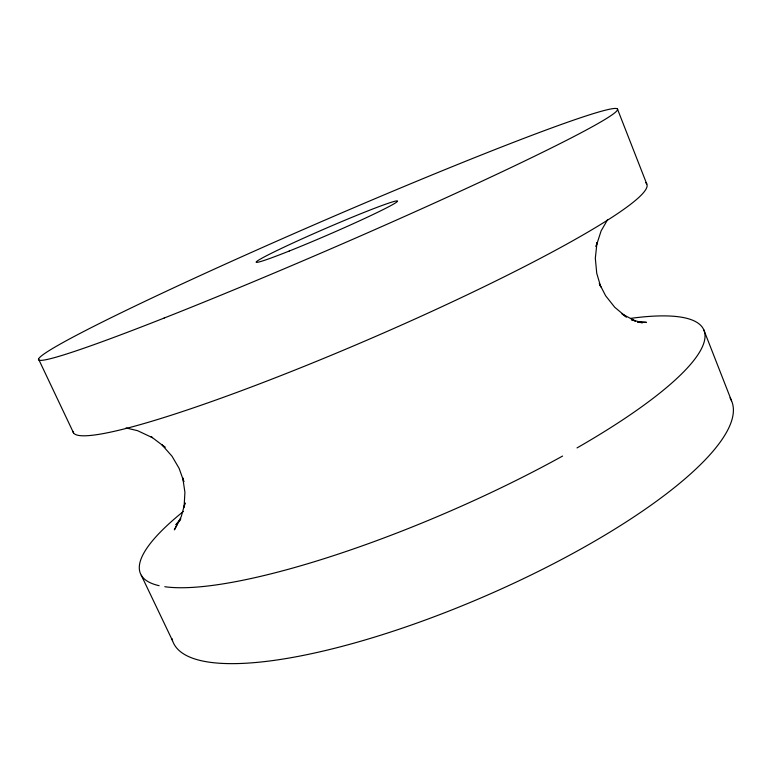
<?xml version="1.0" encoding="UTF-8"?>
<svg xmlns="http://www.w3.org/2000/svg" width="772" height="772" viewBox="0 0 772 772"><rect width="100%" height="100%" fill="white"/><g stroke="black" fill="none" stroke-linecap="round" stroke-linejoin="round"><path stroke-width="1.16" d="M184.064 507.474L184.913 492.295L182.771 477.858L183.842 481.67L179.143 468.421L172.031 456.242L162.101 444.971L165.14 447.287L151.312 436.807M184.305 506.374L185.01 503.074M184.942 503.083L181.295 516.497L174.366 529.872L177.724 523.561M607.622 219.595L601.108 230.924L596.042 246.567L597.007 242.582L595.318 258.311L596.746 273.307L600.77 286.875L599.641 284.279M178.284 522.509L180.33 519.826M180.889 518.716L175.91 524.699L179.094 521.332M638.56 321.856L646.425 322.329L637.643 322.194L642.42 322.764L631.65 319.714M126.029 427.949L137.57 430.68L152.431 437.676L150.974 436.566M631.419 319.762L635.424 321.046L622.039 313.934L626.42 317.06L614.715 307.237L605.615 295.744L599.265 283.421M141.276 575.246L172.513 640.635M38.6 359.173L73.581 432.976M617.465 109.035L646.753 183.939M703.765 329.769L731.518 400.745M730.013 397.889A304.187 81.417 -23.4 0 1 483.446 596.852A304.187 81.417 -23.4 0 1 171.944 638.589M630.782 318.353A306.909 65.552 -23.4 0 1 577.012 447.924M562.595 456.049A306.909 65.552 -23.4 0 1 164.803 586.72M159.138 585.687A306.909 65.552 -23.4 0 1 183.427 511.421M645.585 182.617A312.506 32.048 -23.4 0 1 376.977 335.839A312.506 32.048 -23.4 0 1 72.983 431.423M164.156 318.045A315.381 14.35 -23.4 0 0 616.693 111.033A315.381 14.35 -23.4 0 0 203.393 274.108A315.381 14.35 -23.4 0 0 164.156 318.045M289.22 251.035A76.968 3.416 -23.4 0 0 397.483 201.289A76.968 3.416 -23.4 0 0 293.939 242.553A76.968 3.416 -23.4 0 0 289.22 251.035"/></g></svg>
